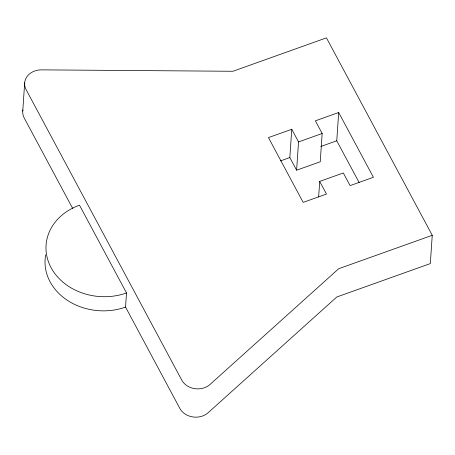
<?xml version="1.0" encoding="UTF-8"?>
<svg xmlns="http://www.w3.org/2000/svg" width="455" height="455" viewBox="0 0 455 455"><rect width="100%" height="100%" fill="white"/><g stroke="black" fill="none" stroke-linecap="round" stroke-linejoin="round"><path stroke-width="0.68" d="M22.75 111.088L24.678 82.804M432.25 235.303L338.725 268.706L210.045 384.452A17.119 14.276 3.9 0 1 181.784 380.152L26.157 89.726A17.119 14.276 3.9 0 1 41.473 69.865L232.926 71.27L326.451 37.867L432.25 235.303L430.322 263.587L336.797 296.99L208.117 412.736A17.119 14.276 3.9 0 1 179.856 408.436L125.552 307.097L126.518 292.957L79.5 205.205A57.068 47.587 3.9 0 0 51.051 267.637A57.068 47.587 3.9 0 0 126.518 292.957M289.835 157.555L291.763 129.271L268.461 137.598L303.184 202.384L326.48 194.063L319.7 181.408L343.326 172.974L350.105 185.617L373.407 177.296L338.691 112.51L315.389 120.831L322.168 133.486L320.24 161.77L296.614 170.204L289.835 157.555L280.519 160.888M296.614 170.204L298.543 141.92L291.763 129.271M318.642 196.964L319.7 181.408M359.126 182.529L336.757 140.794L338.691 112.51M298.543 141.92L322.168 133.486M320.781 146.499L336.757 140.794M72.834 208.714L24.229 118.01A17.119 14.276 3.9 0 1 22.909 109.905M125.552 307.097A57.068 47.587 3.9 0 1 67.528 300.419A57.068 47.587 3.9 0 1 45.688 254.749"/></g></svg>
